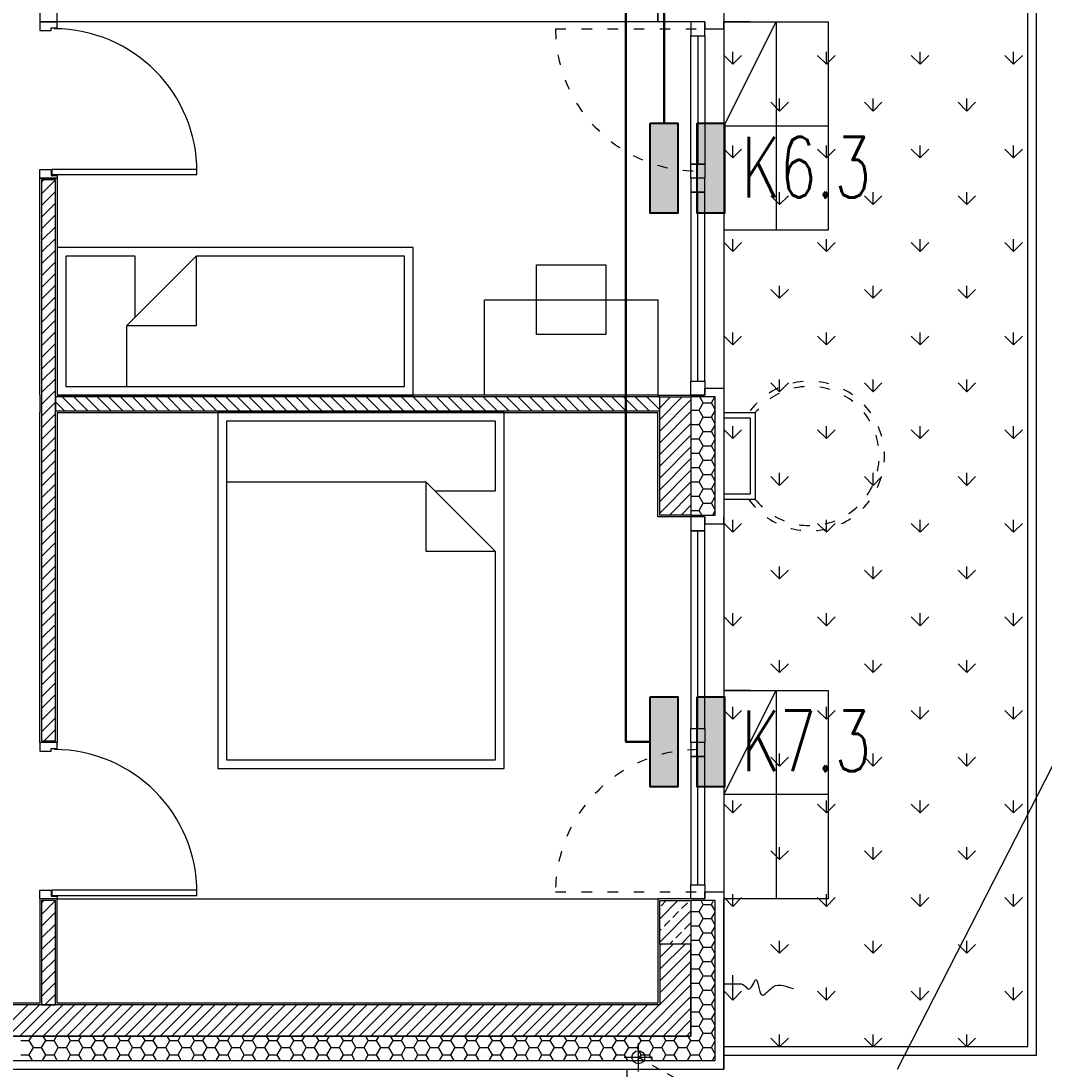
# Model space of a CAD drawing. Header units: millimetres. Extents: x 1780 to 154263, y -7240 to 17216.
# Drawn here: x 102504 to 103093, y 3478 to 4082 of the extents above; entities that cross this region are included whole.
import ezdxf

# ---------------------------------------------------------------- set-up
doc = ezdxf.new("R2010")
doc.units = ezdxf.units.MM
doc.linetypes.add('0.5_0.5', pattern=[1, 0.5, -0.5])
doc.linetypes.add('ACAD_ISO03W100', pattern=[30, 12, -18])
for name, color, linetype, lineweight in [('2d_SX_aranżacja niedrukowana', 191, 'Continuous', 5), ('2d_SX_gruba przekroje', 90, 'Continuous', 20), ('2d_SX_instalacje - kanalizacja opadowa', 130, 'Continuous', 5), ('2d_SX_instalacje szkic - woda', 140, 'Continuous', 5), ('2d_SX_oznaczenia', 40, 'Continuous', 0), ('2d_SX_stolarka drzwiowa', 211, 'Continuous', 5), ('2d_SX_stolarka okienna', 5, 'Continuous', 5), ('2d_SX_stolarka okznaczenia', 251, 'Continuous', 5), ('2d_SX_szraf', 251, 'Continuous', 0), ('2d_SX_warstwy', 181, 'Continuous', 9), ('2d_SX_widok', 10, 'Continuous', 9)]:
    doc.layers.add(name, color=color, linetype=linetype, lineweight=lineweight)
doc.layers.add('2d_SX_rewizja 18 września', color=210, linetype='Continuous')
doc.layers.add('60 instalacje elektryka', color=10, linetype='Continuous')
doc.styles.add('OPIS', font='simplex.shx', dxfattribs={"width": 0.7, "height": 4})

# ---------------------------------------------------------------- blocks, each defined once
blk = doc.blocks.new('PDKLD A2')
at = {"layer": '2d_SX_szraf'}
h = blk.add_hatch(dxfattribs=at)
h.set_pattern_fill('ANSI31', color=8, scale=1.5, style=0)
h.set_pattern_definition([(45, (67477.7755, -18460.881), (-3.367596, 3.367596), [])])
h.paths.add_polyline_path([(80771, -12522.24), (80779, -12522.24), (80779, -12199.24), (80771, -12199.24)])
h = blk.add_hatch(dxfattribs=at)
h.set_pattern_fill('ANSI31', color=8, scale=1.5, angle=90, style=0)
h.set_pattern_definition([(135, (87040.648, -25625.462), (-3.367596, -3.367596), [])])
h.paths.add_polyline_path([(81127, -12332.24), (81127, -12324.24), (80779, -12324.24), (80779, -12332.24)])
h = blk.add_hatch(dxfattribs=at)
h.set_pattern_fill('ANSI31', color=8, scale=1.5, style=0)
h.set_pattern_definition([(45, (67477.7755, -18875.881), (-3.367596, 3.367596), [])])
h.paths.add_polyline_path([(80771, -12674.24), (80779, -12674.24), (80779, -12614.24), (80771, -12614.24)])
at = {"layer": '2d_SX_aranżacja niedrukowana', "color": 8}
for p, q in [((80780, -12108.24), (80780, -12048.24)), ((81126, -12048.24), (81126, -12108.24)), ((81126, -12108.24), (80780, -12108.24)), ((80780, -12673.24), (80780, -12613.24)), ((80780, -12613.24), (81126, -12613.24))]:
    blk.add_line(p, q, dxfattribs=at)
for points in [[(80985, -12323.24), (80985, -12238.24), (80780, -12238.24), (80780, -12323.24)], [(81096, -12248.24), (81096, -12288.24), (81056, -12288.24), (81056, -12248.24)], [(81026, -12323.24), (81026, -12268.24), (81126, -12268.24), (81126, -12323.24)], [(80872.5, -12538.24), (81037.5, -12538.24), (81037.5, -12333.24), (80872.5, -12333.24)]]:
    blk.add_lwpolyline(points, close=True, dxfattribs=at)
for points in [[(80825, -12278.24), (80825, -12243.24), (80785, -12243.24), (80785, -12318.24), (80820, -12318.24)], [(80820, -12318.24), (80980, -12318.24), (80980, -12243.24), (80860, -12243.24)], [(80860, -12243.24), (80820, -12283.24)], [(80860, -12243.24), (80860, -12283.24), (80820, -12283.24)], [(80820, -12283.24), (80820, -12318.24)], [(80997.5, -12378.24), (81032.5, -12378.24), (81032.5, -12338.24), (80877.5, -12338.24), (80877.5, -12373.24)], [(80877.5, -12373.24), (80877.5, -12533.24), (81032.5, -12533.24), (81032.5, -12413.24)], [(80992.5, -12373.24), (80877.5, -12373.24)], [(81032.5, -12413.24), (80992.5, -12373.24)], [(81032.5, -12413.24), (80992.5, -12413.24), (80992.5, -12373.24)]]:
    blk.add_lwpolyline(points, dxfattribs=at)
at = {"layer": '2d_SX_gruba przekroje', "color": 8}
for p, q in [((81164, -11612.24), (81164, -12108.24)), ((80770, -12048.24), (80770, -12108.24)), ((80780, -12108.24), (80780, -12048.24)), ((81126, -12108.24), (81126, -12048.24)), ((80770, -12108.24), (80780, -12108.24)), ((81153, -12108.24), (81126, -12108.24)), ((81153, -12108.24), (81153, -12112.24)), ((81153, -12112.24), (81164, -12112.24)), ((81164, -12112.24), (81164, -12108.24)), ((80770, -12323.24), (80770, -12198.24)), ((80770, -12198.24), (80780, -12198.24)), ((80780, -12198.24), (80780, -12323.24)), ((80770, -12323.24), (80770, -12333.24)), ((81126, -12323.24), (80780, -12323.24)), ((81126, -12323.24), (81153, -12323.24)), ((81153, -12323.24), (81153, -12319.24)), ((81153, -12319.24), (81164, -12319.24)), ((81164, -12319.24), (81164, -12323.24)), ((81164, -12323.24), (81164, -12393.24)), ((80770, -12523.24), (80770, -12333.24)), ((80780, -12333.24), (81126, -12333.24)), ((80780, -12333.24), (80780, -12523.24)), ((81126, -12393.24), (81126, -12333.24)), ((81153, -12393.24), (81126, -12393.24)), ((81153, -12393.24), (81153, -12393.24)), ((81153, -12393.24), (81153, -12397.24)), ((81164, -12397.24), (81164, -12393.24)), ((81153, -12397.24), (81164, -12397.24)), ((80780, -12523.24), (80770, -12523.24)), ((81153, -12613.24), (81153, -12609.24)), ((81153, -12609.24), (81164, -12609.24)), ((81164, -12609.24), (81164, -12613.24)), ((80780, -12613.24), (80770, -12613.24)), ((80770, -12613.24), (80770, -12673.24)), ((80780, -12673.24), (80780, -12613.24)), ((81153, -12613.24), (81126, -12613.24)), ((81126, -12613.24), (81126, -12673.24)), ((81164, -12711.24), (81164, -12613.24)), ((80770, -12673.24), (80402, -12673.24)), ((81126, -12673.24), (80780, -12673.24)), ((80364, -12711.24), (81164, -12711.24))]:
    blk.add_line(p, q, dxfattribs=at)
at = {"layer": '2d_SX_instalacje - kanalizacja opadowa', "color": 8, "linetype": '0.5_0.5', "ltscale": 10}
blk.add_line((81214, -12761.24), (81114.75, -12704.49), dxfattribs=at)
at = {"layer": '2d_SX_instalacje - kanalizacja opadowa', "color": 8}
for points in [[(81114.75, -12712.65), (81114.75, -12696.32)], [(81106.58, -12704.49), (81122.92, -12704.49)]]:
    blk.add_lwpolyline(points, dxfattribs=at)
blk.add_circle((81114.75, -12704.49), 3.75, dxfattribs=at)
at = {"layer": '2d_SX_instalacje szkic - woda', "color": 8}
for p, q in [((81169, -12657.24), (81169, -12667.24)), ((81164, -12662.24), (81174, -12662.24))]:
    blk.add_line(p, q, dxfattribs=at)
at = {"layer": '2d_SX_instalacje szkic - woda', "color": 8, "start_tangent": (0.999797, 0.020138), "end_tangent": (0.973228, -0.22984)}
blk.add_spline([(81174, -12662.24), (81178.39, -12665.3), (81182.38, -12659.79), (81185.68, -12668.47), (81192.28, -12663.92), (81203.98, -12664.89)], degree=3, dxfattribs=at)
at = {"layer": '2d_SX_oznaczenia', "color": 8, "ltscale": 0.5}
for p, q in [((81164, -12168.24), (81194, -12108.24)), ((81224, -12168.24), (81164, -12168.24)), ((81164, -12553.24), (81194, -12493.24)), ((81224, -12553.24), (81164, -12553.24))]:
    blk.add_line(p, q, dxfattribs=at)
at = {"layer": '2d_SX_stolarka drzwiowa', "color": 8}
for points in [[(80780, -12111.74), (80780, -12108.24), (80770, -12108.24), (80770, -12113.24), (80776.5, -12113.24), (80776.5, -12111.74), (80780, -12111.74)], [(80776.5, -12193.24), (80776.5, -12196.74), (80780, -12196.74), (80780, -12198.24), (80770, -12198.24), (80770, -12193.24), (80776.5, -12193.24)], [(80780, -12526.74), (80780, -12523.24), (80770, -12523.24), (80770, -12528.24), (80776.5, -12528.24), (80776.5, -12526.74), (80780, -12526.74)], [(80776.5, -12608.24), (80776.5, -12611.74), (80780, -12611.74), (80780, -12613.24), (80770, -12613.24), (80770, -12608.24), (80776.5, -12608.24)]]:
    blk.add_lwpolyline(points, dxfattribs=at)
for points in [[(80777, -12196.24), (80860.5, -12196.24), (80860.5, -12193.24), (80777, -12193.24)], [(80777, -12611.24), (80860.5, -12611.24), (80860.5, -12608.24), (80777, -12608.24)]]:
    blk.add_lwpolyline(points, close=True, dxfattribs=at)
at = {"layer": '2d_SX_stolarka okienna', "color": 8, "linetype": 'ACAD_ISO03W100', "ltscale": 0.5}
for p, q in [((81067, -12112.24), (81149, -12112.24)), ((81067, -12609.24), (81149, -12609.24))]:
    blk.add_line(p, q, dxfattribs=at)
at = {"layer": '2d_SX_stolarka okienna', "color": 8}
for points in [[(81145, -12108.24), (81145, -12116.24), (81153, -12116.24), (81153, -12108.24), (81145, -12108.24)], [(81145, -12116.24), (81153, -12116.24), (81153, -12190.24), (81145, -12190.24)], [(81145, -12198.24), (81145, -12190.24), (81153, -12190.24), (81153, -12198.24), (81145, -12198.24)], [(81145, -12198.24), (81145, -12206.24), (81153, -12206.24), (81153, -12198.24), (81145, -12198.24)], [(81145, -12315.24), (81153, -12315.24), (81153, -12206.24), (81145, -12206.24)], [(81145, -12323.24), (81145, -12315.24), (81153, -12315.24), (81153, -12323.24), (81145, -12323.24)], [(81145, -12393.24), (81145, -12401.24), (81153, -12401.24), (81153, -12393.24), (81145, -12393.24)], [(81145, -12515.24), (81153, -12515.24), (81153, -12401.24), (81145, -12401.24)], [(81145, -12523.24), (81145, -12515.24), (81153, -12515.24), (81153, -12523.24), (81145, -12523.24)], [(81145, -12523.24), (81145, -12531.24), (81153, -12531.24), (81153, -12523.24), (81145, -12523.24)], [(81145, -12605.24), (81153, -12605.24), (81153, -12531.24), (81145, -12531.24)], [(81145, -12613.24), (81145, -12605.24), (81153, -12605.24), (81153, -12613.24), (81145, -12613.24)]]:
    blk.add_lwpolyline(points, close=True, dxfattribs=at)
for points in [[(81149, -12116.24), (81149, -12190.24)], [(81149, -12315.24), (81149, -12206.24)], [(81149, -12515.24), (81149, -12401.24)], [(81149, -12605.24), (81149, -12531.24)]]:
    blk.add_lwpolyline(points, dxfattribs=at)
at = {"layer": '2d_SX_stolarka okienna', "color": 8, "linetype": 'ACAD_ISO03W100', "ltscale": 0.5}
for centre, start, end in [((81149.07, -12112.07), 180.1168, 269.95145), ((81149.07, -12609.4), 90.04855, 179.8832)]:
    blk.add_arc(centre, 82.07, start, end, dxfattribs=at)
at = {"layer": '2d_SX_stolarka okznaczenia', "color": 8}
for centre in [(80778.07, -12194.66), (80778.07, -12609.66)]:
    blk.add_arc(centre, 82.43, 359.94923, 89.70246, dxfattribs=at)
at = {"layer": '2d_SX_szraf', "color": 8}
for p, q in [((81164, -11935.24), (81164, -12711.24)), ((81264, -12711.24), (81642.5, -11970.24))]:
    blk.add_line(p, q, dxfattribs=at)
at = {"layer": '2d_SX_szraf', "color": 8, "linetype": 'Continuous'}
for p, q in [((81169.13, -12132.67), (81164.08, -12127.62)), ((81169.13, -12132.67), (81169.13, -12125.53)), ((81169.13, -12132.67), (81174.19, -12127.62)), ((81223.02, -12132.67), (81217.96, -12127.62)), ((81223.02, -12132.67), (81223.02, -12125.53)), ((81223.02, -12132.67), (81228.07, -12127.62)), ((81276.9, -12132.67), (81271.85, -12127.62)), ((81276.9, -12132.67), (81276.9, -12125.53)), ((81276.9, -12132.67), (81281.95, -12127.62)), ((81330.78, -12132.67), (81325.73, -12127.62)), ((81330.78, -12132.67), (81330.78, -12125.53)), ((81330.78, -12132.67), (81335.83, -12127.62)), ((81196.07, -12159.61), (81196.07, -12152.47)), ((81249.96, -12159.61), (81249.96, -12152.47)), ((81303.84, -12159.61), (81303.84, -12152.47)), ((81196.07, -12159.61), (81191.02, -12154.56)), ((81196.07, -12159.61), (81201.13, -12154.56)), ((81249.96, -12159.61), (81244.9, -12154.56)), ((81249.96, -12159.61), (81255.01, -12154.56)), ((81303.84, -12159.61), (81298.79, -12154.56)), ((81303.84, -12159.61), (81308.89, -12154.56)), ((81169.13, -12186.55), (81164.08, -12181.5)), ((81169.13, -12186.55), (81169.13, -12179.41)), ((81169.13, -12186.55), (81174.19, -12181.5)), ((81223.02, -12186.55), (81217.96, -12181.5)), ((81223.02, -12186.55), (81223.02, -12179.41)), ((81223.02, -12186.55), (81228.07, -12181.5)), ((81276.9, -12186.55), (81271.85, -12181.5)), ((81276.9, -12186.55), (81276.9, -12179.41)), ((81276.9, -12186.55), (81281.95, -12181.5)), ((81330.78, -12186.55), (81325.73, -12181.5)), ((81330.78, -12186.55), (81330.78, -12179.41)), ((81330.78, -12186.55), (81335.83, -12181.5)), ((81196.07, -12213.49), (81191.02, -12208.44)), ((81196.07, -12213.49), (81196.07, -12206.35)), ((81196.07, -12213.49), (81201.13, -12208.44)), ((81249.96, -12213.49), (81244.9, -12208.44)), ((81249.96, -12213.49), (81249.96, -12206.35)), ((81249.96, -12213.49), (81255.01, -12208.44)), ((81303.84, -12213.49), (81298.79, -12208.44)), ((81303.84, -12213.49), (81303.84, -12206.35)), ((81303.84, -12213.49), (81308.89, -12208.44)), ((81169.13, -12240.43), (81164.08, -12235.38)), ((81169.13, -12240.43), (81169.13, -12233.29)), ((81169.13, -12240.43), (81174.19, -12235.38)), ((81223.02, -12240.43), (81217.96, -12235.38)), ((81223.02, -12240.43), (81223.02, -12233.29)), ((81223.02, -12240.43), (81228.07, -12235.38)), ((81276.9, -12240.43), (81271.85, -12235.38)), ((81276.9, -12240.43), (81276.9, -12233.29)), ((81276.9, -12240.43), (81281.95, -12235.38)), ((81330.78, -12240.43), (81325.73, -12235.38)), ((81330.78, -12240.43), (81330.78, -12233.29)), ((81330.78, -12240.43), (81335.83, -12235.38)), ((81196.07, -12267.37), (81191.02, -12262.32)), ((81196.07, -12267.37), (81196.07, -12260.23)), ((81196.07, -12267.37), (81201.13, -12262.32)), ((81249.96, -12267.37), (81244.9, -12262.32)), ((81249.96, -12267.37), (81249.96, -12260.23)), ((81249.96, -12267.37), (81255.01, -12262.32)), ((81303.84, -12267.37), (81298.79, -12262.32)), ((81303.84, -12267.37), (81303.84, -12260.23)), ((81303.84, -12267.37), (81308.89, -12262.32)), ((81169.13, -12294.31), (81169.13, -12287.17)), ((81223.02, -12294.31), (81223.02, -12287.17)), ((81276.9, -12294.31), (81276.9, -12287.17)), ((81330.78, -12294.31), (81330.78, -12287.17)), ((81169.13, -12294.31), (81164.08, -12289.26)), ((81169.13, -12294.31), (81174.19, -12289.26)), ((81223.02, -12294.31), (81217.96, -12289.26)), ((81223.02, -12294.31), (81228.07, -12289.26)), ((81276.9, -12294.31), (81271.85, -12289.26)), ((81276.9, -12294.31), (81281.95, -12289.26)), ((81330.78, -12294.31), (81325.73, -12289.26)), ((81330.78, -12294.31), (81335.83, -12289.26)), ((81196.07, -12321.26), (81191.02, -12316.2)), ((81196.07, -12321.26), (81196.07, -12314.11)), ((81196.07, -12321.26), (81201.13, -12316.2)), ((81249.96, -12321.26), (81244.9, -12316.2)), ((81249.96, -12321.26), (81249.96, -12314.11)), ((81249.96, -12321.26), (81255.01, -12316.2)), ((81303.84, -12321.26), (81298.79, -12316.2)), ((81303.84, -12321.26), (81303.84, -12314.11)), ((81303.84, -12321.26), (81308.89, -12316.2)), ((81127, -12330.51), (81133.27, -12324.24)), ((81127, -12337.24), (81140.01, -12324.24)), ((81127, -12343.98), (81145, -12325.98)), ((81149.66, -12331.82), (81152.04, -12327.69)), ((81152.04, -12327.69), (81150.05, -12324.24)), ((81152.04, -12327.69), (81156.81, -12327.69)), ((81156.81, -12327.69), (81158.8, -12324.24)), ((81159, -12331.5), (81156.81, -12327.69)), ((81127, -12350.71), (81145, -12332.71)), ((81145, -12331.82), (81149.66, -12331.82)), ((81152.04, -12335.94), (81149.66, -12331.82)), ((81156.81, -12335.94), (81159, -12332.14)), ((81127, -12357.45), (81145, -12339.45)), ((81145, -12340.07), (81149.66, -12340.07)), ((81149.66, -12340.07), (81152.04, -12335.94)), ((81152.04, -12344.19), (81149.66, -12340.07)), ((81152.04, -12335.94), (81156.81, -12335.94)), ((81159, -12339.74), (81156.81, -12335.94)), ((81156.81, -12344.19), (81159, -12340.39)), ((81169.13, -12348.2), (81169.13, -12341.05)), ((81223.02, -12348.2), (81223.02, -12341.05)), ((81276.9, -12348.2), (81276.9, -12341.05)), ((81330.78, -12348.2), (81330.78, -12341.05)), ((81127, -12364.18), (81145, -12346.18)), ((81149.66, -12348.31), (81152.04, -12344.19)), ((81152.04, -12344.19), (81156.81, -12344.19)), ((81159, -12347.99), (81156.81, -12344.19)), ((81169.13, -12348.2), (81164.08, -12343.14)), ((81169.13, -12348.2), (81174.19, -12343.14)), ((81223.02, -12348.2), (81217.96, -12343.14)), ((81223.02, -12348.2), (81228.07, -12343.14)), ((81276.9, -12348.2), (81271.85, -12343.14)), ((81276.9, -12348.2), (81281.95, -12343.14)), ((81330.78, -12348.2), (81325.73, -12343.14)), ((81330.78, -12348.2), (81335.83, -12343.14)), ((81127, -12370.92), (81145, -12352.92)), ((81145, -12348.31), (81149.66, -12348.31)), ((81152.04, -12352.44), (81149.66, -12348.31)), ((81149.66, -12356.56), (81152.04, -12352.44)), ((81152.04, -12352.44), (81156.81, -12352.44)), ((81156.81, -12352.44), (81159, -12348.64)), ((81159, -12356.24), (81156.81, -12352.44)), ((81127, -12377.65), (81145, -12359.65)), ((81145, -12356.56), (81149.66, -12356.56)), ((81152.04, -12360.69), (81149.66, -12356.56)), ((81156.81, -12360.69), (81159, -12356.89)), ((81145, -12364.81), (81149.66, -12364.81)), ((81149.66, -12364.81), (81152.04, -12360.69)), ((81152.04, -12368.94), (81149.66, -12364.81)), ((81152.04, -12360.69), (81156.81, -12360.69)), ((81159, -12364.49), (81156.81, -12360.69)), ((81156.81, -12368.94), (81159, -12365.13)), ((81127, -12384.39), (81145, -12366.39)), ((81149.66, -12373.06), (81152.04, -12368.94)), ((81152.04, -12368.94), (81156.81, -12368.94)), ((81159, -12372.74), (81156.81, -12368.94)), ((81196.07, -12375.14), (81191.02, -12370.09)), ((81196.07, -12375.14), (81196.07, -12367.99)), ((81196.07, -12375.14), (81201.13, -12370.09)), ((81249.96, -12375.14), (81244.9, -12370.09)), ((81249.96, -12375.14), (81249.96, -12367.99)), ((81249.96, -12375.14), (81255.01, -12370.09)), ((81303.84, -12375.14), (81298.79, -12370.09)), ((81303.84, -12375.14), (81303.84, -12367.99)), ((81303.84, -12375.14), (81308.89, -12370.09)), ((81127, -12391.12), (81145, -12373.12)), ((81145, -12373.06), (81149.66, -12373.06)), ((81152.04, -12377.19), (81149.66, -12373.06)), ((81149.66, -12381.31), (81152.04, -12377.19)), ((81152.04, -12377.19), (81156.81, -12377.19)), ((81156.81, -12377.19), (81159, -12373.38)), ((81159, -12380.99), (81156.81, -12377.19)), ((81132.62, -12392.24), (81145, -12379.86)), ((81145, -12381.31), (81149.66, -12381.31)), ((81152.04, -12385.43), (81149.66, -12381.31)), ((81156.81, -12385.43), (81159, -12381.63)), ((81139.36, -12392.24), (81145, -12386.59)), ((81145, -12389.56), (81149.66, -12389.56)), ((81149.66, -12389.56), (81152.04, -12385.43)), ((81151.21, -12392.24), (81149.66, -12389.56)), ((81152.04, -12385.43), (81156.81, -12385.43)), ((81159, -12389.24), (81156.81, -12385.43)), ((81157.64, -12392.24), (81159, -12389.88)), ((81169.13, -12402.08), (81169.13, -12394.93)), ((81223.02, -12402.08), (81223.02, -12394.93)), ((81276.9, -12402.08), (81276.9, -12394.93)), ((81330.78, -12402.08), (81330.78, -12394.93)), ((81169.13, -12402.08), (81164.08, -12397.03)), ((81169.13, -12402.08), (81174.19, -12397.03)), ((81223.02, -12402.08), (81217.96, -12397.03)), ((81223.02, -12402.08), (81228.07, -12397.03)), ((81276.9, -12402.08), (81271.85, -12397.03)), ((81276.9, -12402.08), (81281.95, -12397.03)), ((81330.78, -12402.08), (81325.73, -12397.03)), ((81330.78, -12402.08), (81335.83, -12397.03)), ((81196.07, -12429.02), (81191.02, -12423.97)), ((81196.07, -12429.02), (81196.07, -12421.87)), ((81196.07, -12429.02), (81201.13, -12423.97)), ((81249.96, -12429.02), (81244.9, -12423.97)), ((81249.96, -12429.02), (81249.96, -12421.87)), ((81249.96, -12429.02), (81255.01, -12423.97)), ((81303.84, -12429.02), (81298.79, -12423.97)), ((81303.84, -12429.02), (81303.84, -12421.87)), ((81303.84, -12429.02), (81308.89, -12423.97)), ((81169.13, -12455.96), (81169.13, -12448.82)), ((81223.02, -12455.96), (81223.02, -12448.82)), ((81276.9, -12455.96), (81276.9, -12448.82)), ((81330.78, -12455.96), (81330.78, -12448.82)), ((81169.13, -12455.96), (81164.08, -12450.91)), ((81169.13, -12455.96), (81174.19, -12450.91)), ((81223.02, -12455.96), (81217.96, -12450.91)), ((81223.02, -12455.96), (81228.07, -12450.91)), ((81276.9, -12455.96), (81271.85, -12450.91)), ((81276.9, -12455.96), (81281.95, -12450.91)), ((81330.78, -12455.96), (81325.73, -12450.91)), ((81330.78, -12455.96), (81335.83, -12450.91)), ((81196.07, -12482.9), (81191.02, -12477.85)), ((81196.07, -12482.9), (81196.07, -12475.76)), ((81196.07, -12482.9), (81201.13, -12477.85)), ((81249.96, -12482.9), (81244.9, -12477.85)), ((81249.96, -12482.9), (81249.96, -12475.76)), ((81249.96, -12482.9), (81255.01, -12477.85)), ((81303.84, -12482.9), (81298.79, -12477.85)), ((81303.84, -12482.9), (81303.84, -12475.76)), ((81303.84, -12482.9), (81308.89, -12477.85)), ((81169.13, -12509.84), (81169.13, -12502.7)), ((81223.02, -12509.84), (81223.02, -12502.7)), ((81276.9, -12509.84), (81276.9, -12502.7)), ((81330.78, -12509.84), (81330.78, -12502.7)), ((81169.13, -12509.84), (81164.08, -12504.79)), ((81169.13, -12509.84), (81174.19, -12504.79)), ((81223.02, -12509.84), (81217.96, -12504.79)), ((81223.02, -12509.84), (81228.07, -12504.79)), ((81276.9, -12509.84), (81271.85, -12504.79)), ((81276.9, -12509.84), (81281.95, -12504.79)), ((81330.78, -12509.84), (81325.73, -12504.79)), ((81330.78, -12509.84), (81335.83, -12504.79)), ((81196.07, -12536.78), (81191.02, -12531.73)), ((81196.07, -12536.78), (81196.07, -12529.64)), ((81196.07, -12536.78), (81201.13, -12531.73)), ((81249.96, -12536.78), (81244.9, -12531.73)), ((81249.96, -12536.78), (81249.96, -12529.64)), ((81249.96, -12536.78), (81255.01, -12531.73)), ((81303.84, -12536.78), (81298.79, -12531.73)), ((81303.84, -12536.78), (81303.84, -12529.64)), ((81303.84, -12536.78), (81308.89, -12531.73)), ((81169.13, -12563.72), (81164.08, -12558.67)), ((81169.13, -12563.72), (81169.13, -12556.58)), ((81169.13, -12563.72), (81174.19, -12558.67)), ((81223.02, -12563.72), (81217.96, -12558.67)), ((81223.02, -12563.72), (81223.02, -12556.58)), ((81223.02, -12563.72), (81228.07, -12558.67)), ((81276.9, -12563.72), (81271.85, -12558.67)), ((81276.9, -12563.72), (81276.9, -12556.58)), ((81276.9, -12563.72), (81281.95, -12558.67)), ((81330.78, -12563.72), (81325.73, -12558.67)), ((81330.78, -12563.72), (81330.78, -12556.58)), ((81330.78, -12563.72), (81335.83, -12558.67)), ((81196.07, -12590.66), (81191.02, -12585.61)), ((81196.07, -12590.66), (81196.07, -12583.52)), ((81196.07, -12590.66), (81201.13, -12585.61)), ((81249.96, -12590.66), (81244.9, -12585.61)), ((81249.96, -12590.66), (81249.96, -12583.52)), ((81249.96, -12590.66), (81255.01, -12585.61)), ((81303.84, -12590.66), (81298.79, -12585.61)), ((81303.84, -12590.66), (81303.84, -12583.52)), ((81303.84, -12590.66), (81308.89, -12585.61)), ((81169.13, -12617.6), (81164.08, -12612.55)), ((81169.13, -12617.6), (81169.13, -12610.46)), ((81169.13, -12617.6), (81174.19, -12612.55)), ((81223.02, -12617.6), (81217.96, -12612.55)), ((81223.02, -12617.6), (81223.02, -12610.46)), ((81223.02, -12617.6), (81228.07, -12612.55)), ((81276.9, -12617.6), (81271.85, -12612.55)), ((81276.9, -12617.6), (81276.9, -12610.46)), ((81276.9, -12617.6), (81281.95, -12612.55)), ((81330.78, -12617.6), (81325.73, -12612.55)), ((81330.78, -12617.6), (81330.78, -12610.46)), ((81330.78, -12617.6), (81335.83, -12612.55)), ((81127, -12624.73), (81137.5, -12614.24)), ((81127.79, -12617.2), (81130.76, -12614.24)), ((81139.58, -12618.89), (81142.95, -12615.52)), ((81149.66, -12620.53), (81152.04, -12616.4)), ((81152.04, -12616.4), (81150.79, -12614.24)), ((81152.04, -12616.4), (81156.81, -12616.4)), ((81156.81, -12616.4), (81158.06, -12614.24)), ((81159, -12620.21), (81156.81, -12616.4)), ((81127, -12638.2), (81145, -12620.2)), ((81134.53, -12623.94), (81137.9, -12620.57)), ((81145, -12620.53), (81149.66, -12620.53)), ((81152.04, -12624.65), (81149.66, -12620.53)), ((81149.66, -12628.78), (81152.04, -12624.65)), ((81152.04, -12624.65), (81156.81, -12624.65)), ((81156.81, -12624.65), (81159, -12620.85)), ((81159, -12628.46), (81156.81, -12624.65)), ((81127, -12631.46), (81127.79, -12630.67)), ((81129.48, -12628.99), (81132.85, -12625.62)), ((81141.27, -12630.67), (81144.63, -12627.3)), ((81145, -12628.78), (81149.66, -12628.78)), ((81152.04, -12632.9), (81149.66, -12628.78)), ((81156.81, -12632.9), (81159, -12629.1)), ((81136.21, -12635.72), (81139.58, -12632.36)), ((81139.44, -12639.24), (81145, -12633.67)), ((81145, -12637.03), (81149.66, -12637.03)), ((81149.66, -12637.03), (81152.04, -12632.9)), ((81152.04, -12641.15), (81149.66, -12637.03)), ((81152.04, -12632.9), (81156.81, -12632.9)), ((81159, -12636.7), (81156.81, -12632.9)), ((81127, -12640.32), (81128.09, -12639.24)), ((81127, -12647.06), (81134.83, -12639.24)), ((81127, -12653.8), (81141.56, -12639.24)), ((81127, -12660.53), (81145, -12642.53)), ((81132.7, -12639.24), (81134.53, -12637.41)), ((81149.66, -12645.28), (81152.04, -12641.15)), ((81152.04, -12641.15), (81156.81, -12641.15)), ((81156.81, -12641.15), (81159, -12637.35)), ((81159, -12644.95), (81156.81, -12641.15)), ((81196.07, -12644.54), (81191.02, -12639.49)), ((81196.07, -12644.54), (81196.07, -12637.4)), ((81196.07, -12644.54), (81201.13, -12639.49)), ((81249.96, -12644.54), (81244.9, -12639.49)), ((81249.96, -12644.54), (81249.96, -12637.4)), ((81249.96, -12644.54), (81255.01, -12639.49)), ((81303.84, -12644.54), (81298.79, -12639.49)), ((81303.84, -12644.54), (81303.84, -12637.4)), ((81303.84, -12644.54), (81308.89, -12639.49)), ((81127, -12667.27), (81145, -12649.27)), ((81145, -12645.28), (81149.66, -12645.28)), ((81152.04, -12649.4), (81149.66, -12645.28)), ((81156.81, -12649.4), (81159, -12645.6)), ((81145, -12653.52), (81149.66, -12653.52)), ((81149.66, -12653.52), (81152.04, -12649.4)), ((81152.04, -12657.65), (81149.66, -12653.52)), ((81152.04, -12649.4), (81156.81, -12649.4)), ((81159, -12653.2), (81156.81, -12649.4)), ((81156.81, -12657.65), (81159, -12653.85)), ((81127, -12674), (81145, -12656)), ((81149.66, -12661.77), (81152.04, -12657.65)), ((81152.04, -12657.65), (81156.81, -12657.65)), ((81159, -12661.45), (81156.81, -12657.65)), ((81115.5, -12692.24), (81145, -12662.74)), ((81145, -12661.77), (81149.66, -12661.77)), ((81152.04, -12665.9), (81149.66, -12661.77)), ((81149.66, -12670.02), (81152.04, -12665.9)), ((81152.04, -12665.9), (81156.81, -12665.9)), ((81156.81, -12665.9), (81159, -12662.09)), ((81159, -12669.7), (81156.81, -12665.9)), ((81169.13, -12671.49), (81164.08, -12666.43)), ((81169.13, -12671.49), (81169.13, -12664.34)), ((81169.13, -12671.49), (81174.19, -12666.43)), ((81223.02, -12671.49), (81217.96, -12666.43)), ((81223.02, -12671.49), (81223.02, -12664.34)), ((81223.02, -12671.49), (81228.07, -12666.43)), ((81276.9, -12671.49), (81271.85, -12666.43)), ((81276.9, -12671.49), (81276.9, -12664.34)), ((81276.9, -12671.49), (81281.95, -12666.43)), ((81330.78, -12671.49), (81325.73, -12666.43)), ((81330.78, -12671.49), (81330.78, -12664.34)), ((81330.78, -12671.49), (81335.83, -12666.43)), ((81122.24, -12692.24), (81145, -12669.47)), ((81145, -12670.02), (81149.66, -12670.02)), ((81152.04, -12674.15), (81149.66, -12670.02)), ((81156.81, -12674.15), (81159, -12670.34)), ((80745.07, -12692.24), (80763.07, -12674.24)), ((80751.8, -12692.24), (80769.8, -12674.24)), ((80758.54, -12692.24), (80776.54, -12674.24)), ((80765.27, -12692.24), (80783.27, -12674.24)), ((80772.01, -12692.24), (80790.01, -12674.24)), ((80778.74, -12692.24), (80796.74, -12674.24)), ((80785.48, -12692.24), (80803.48, -12674.24)), ((80792.21, -12692.24), (80810.21, -12674.24)), ((80798.95, -12692.24), (80816.95, -12674.24)), ((80805.68, -12692.24), (80823.68, -12674.24)), ((80812.42, -12692.24), (80830.42, -12674.24)), ((80819.15, -12692.24), (80837.15, -12674.24)), ((80825.89, -12692.24), (80843.89, -12674.24)), ((80832.62, -12692.24), (80850.62, -12674.24)), ((80839.36, -12692.24), (80857.36, -12674.24)), ((80846.1, -12692.24), (80864.1, -12674.24)), ((80852.83, -12692.24), (80870.83, -12674.24)), ((80859.57, -12692.24), (80877.57, -12674.24)), ((80866.3, -12692.24), (80884.3, -12674.24)), ((80873.04, -12692.24), (80891.04, -12674.24)), ((80879.77, -12692.24), (80897.77, -12674.24)), ((80886.51, -12692.24), (80904.51, -12674.24)), ((80893.24, -12692.24), (80911.24, -12674.24)), ((80899.98, -12692.24), (80917.98, -12674.24)), ((80906.71, -12692.24), (80924.71, -12674.24)), ((80913.45, -12692.24), (80931.45, -12674.24)), ((80920.18, -12692.24), (80938.18, -12674.24)), ((80926.92, -12692.24), (80944.92, -12674.24)), ((80933.65, -12692.24), (80951.65, -12674.24)), ((80940.39, -12692.24), (80958.39, -12674.24)), ((80947.12, -12692.24), (80965.12, -12674.24)), ((80953.86, -12692.24), (80971.86, -12674.24)), ((80960.59, -12692.24), (80978.59, -12674.24)), ((80967.33, -12692.24), (80985.33, -12674.24)), ((80974.06, -12692.24), (80992.06, -12674.24)), ((80980.8, -12692.24), (80998.8, -12674.24)), ((80987.53, -12692.24), (81005.53, -12674.24)), ((80994.27, -12692.24), (81012.27, -12674.24)), ((81001, -12692.24), (81019, -12674.24)), ((81007.74, -12692.24), (81025.74, -12674.24)), ((81014.48, -12692.24), (81032.48, -12674.24)), ((81021.21, -12692.24), (81039.21, -12674.24)), ((81027.95, -12692.24), (81045.95, -12674.24)), ((81034.68, -12692.24), (81052.68, -12674.24)), ((81041.42, -12692.24), (81059.42, -12674.24)), ((81048.15, -12692.24), (81066.15, -12674.24)), ((81054.89, -12692.24), (81072.89, -12674.24)), ((81061.62, -12692.24), (81079.62, -12674.24)), ((81068.36, -12692.24), (81086.36, -12674.24)), ((81075.09, -12692.24), (81093.09, -12674.24)), ((81081.83, -12692.24), (81099.83, -12674.24)), ((81088.56, -12692.24), (81106.56, -12674.24)), ((81095.3, -12692.24), (81113.3, -12674.24)), ((81102.03, -12692.24), (81120.03, -12674.24)), ((81108.77, -12692.24), (81126.77, -12674.24)), ((81128.97, -12692.24), (81145, -12676.21)), ((81145, -12678.27), (81149.66, -12678.27)), ((81149.66, -12678.27), (81152.04, -12674.15)), ((81152.04, -12682.4), (81149.66, -12678.27)), ((81152.04, -12674.15), (81156.81, -12674.15)), ((81159, -12677.95), (81156.81, -12674.15)), ((81156.81, -12682.4), (81159, -12678.59)), ((81135.71, -12692.24), (81145, -12682.94)), ((81149.66, -12686.52), (81152.04, -12682.4)), ((81152.04, -12682.4), (81156.81, -12682.4)), ((81159, -12686.2), (81156.81, -12682.4)), ((81142.44, -12692.24), (81145, -12689.68)), ((81145, -12686.52), (81149.66, -12686.52)), ((81152.04, -12690.64), (81149.66, -12686.52)), ((81149.66, -12694.77), (81152.04, -12690.64)), ((81152.04, -12690.64), (81156.81, -12690.64)), ((81156.81, -12690.64), (81159, -12686.84)), ((81159, -12694.45), (81156.81, -12690.64)), ((81196.07, -12698.43), (81196.07, -12691.28)), ((81249.96, -12698.43), (81249.96, -12691.28)), ((81303.84, -12698.43), (81303.84, -12691.28)), ((80759.14, -12694.77), (80763.9, -12694.77)), ((80763.9, -12694.77), (80765.36, -12692.24)), ((80766.28, -12698.89), (80763.9, -12694.77)), ((80771.04, -12698.89), (80773.43, -12694.77)), ((80773.43, -12694.77), (80771.96, -12692.24)), ((80773.43, -12694.77), (80778.19, -12694.77)), ((80778.19, -12694.77), (80779.65, -12692.24)), ((80780.57, -12698.89), (80778.19, -12694.77)), ((80785.33, -12698.89), (80787.71, -12694.77)), ((80787.71, -12694.77), (80786.25, -12692.24)), ((80787.71, -12694.77), (80792.48, -12694.77)), ((80792.48, -12694.77), (80793.94, -12692.24)), ((80794.86, -12698.89), (80792.48, -12694.77)), ((80799.62, -12698.89), (80802, -12694.77)), ((80802, -12694.77), (80800.54, -12692.24)), ((80802, -12694.77), (80806.76, -12694.77)), ((80806.76, -12694.77), (80808.23, -12692.24)), ((80809.14, -12698.89), (80806.76, -12694.77)), ((80813.91, -12698.89), (80816.29, -12694.77)), ((80816.29, -12694.77), (80814.83, -12692.24)), ((80816.29, -12694.77), (80821.05, -12694.77)), ((80821.05, -12694.77), (80822.51, -12692.24)), ((80823.43, -12698.89), (80821.05, -12694.77)), ((80828.19, -12698.89), (80830.58, -12694.77)), ((80830.58, -12694.77), (80829.11, -12692.24)), ((80830.58, -12694.77), (80835.34, -12694.77)), ((80835.34, -12694.77), (80836.8, -12692.24)), ((80837.72, -12698.89), (80835.34, -12694.77)), ((80842.48, -12698.89), (80844.86, -12694.77)), ((80844.86, -12694.77), (80843.4, -12692.24)), ((80844.86, -12694.77), (80849.63, -12694.77)), ((80849.63, -12694.77), (80851.09, -12692.24)), ((80852.01, -12698.89), (80849.63, -12694.77)), ((80856.77, -12698.89), (80859.15, -12694.77)), ((80859.15, -12694.77), (80857.69, -12692.24)), ((80859.15, -12694.77), (80863.91, -12694.77)), ((80863.91, -12694.77), (80865.38, -12692.24)), ((80866.29, -12698.89), (80863.91, -12694.77)), ((80871.06, -12698.89), (80873.44, -12694.77)), ((80873.44, -12694.77), (80871.98, -12692.24)), ((80873.44, -12694.77), (80878.2, -12694.77)), ((80878.2, -12694.77), (80879.66, -12692.24)), ((80880.58, -12698.89), (80878.2, -12694.77)), ((80885.34, -12698.89), (80887.73, -12694.77)), ((80887.73, -12694.77), (80886.26, -12692.24)), ((80887.73, -12694.77), (80892.49, -12694.77)), ((80892.49, -12694.77), (80893.95, -12692.24)), ((80894.87, -12698.89), (80892.49, -12694.77)), ((80899.63, -12698.89), (80902.01, -12694.77)), ((80902.01, -12694.77), (80900.55, -12692.24)), ((80902.01, -12694.77), (80906.78, -12694.77)), ((80906.78, -12694.77), (80908.24, -12692.24)), ((80909.16, -12698.89), (80906.78, -12694.77)), ((80913.92, -12698.89), (80916.3, -12694.77)), ((80916.3, -12694.77), (80914.84, -12692.24)), ((80916.3, -12694.77), (80921.06, -12694.77)), ((80921.06, -12694.77), (80922.53, -12692.24)), ((80923.44, -12698.89), (80921.06, -12694.77)), ((80928.21, -12698.89), (80930.59, -12694.77)), ((80930.59, -12694.77), (80929.13, -12692.24)), ((80930.59, -12694.77), (80935.35, -12694.77)), ((80935.35, -12694.77), (80936.81, -12692.24)), ((80937.73, -12698.89), (80935.35, -12694.77)), ((80942.49, -12698.89), (80944.88, -12694.77)), ((80944.88, -12694.77), (80943.41, -12692.24)), ((80944.88, -12694.77), (80949.64, -12694.77)), ((80949.64, -12694.77), (80951.1, -12692.24)), ((80952.02, -12698.89), (80949.64, -12694.77)), ((80956.78, -12698.89), (80959.16, -12694.77)), ((80959.16, -12694.77), (80957.7, -12692.24)), ((80959.16, -12694.77), (80963.93, -12694.77)), ((80963.93, -12694.77), (80965.39, -12692.24)), ((80966.31, -12698.89), (80963.93, -12694.77)), ((80971.07, -12698.89), (80973.45, -12694.77)), ((80973.45, -12694.77), (80971.99, -12692.24)), ((80973.45, -12694.77), (80978.21, -12694.77)), ((80978.21, -12694.77), (80979.68, -12692.24)), ((80980.59, -12698.89), (80978.21, -12694.77)), ((80985.36, -12698.89), (80987.74, -12694.77)), ((80987.74, -12694.77), (80986.28, -12692.24)), ((80987.74, -12694.77), (80992.5, -12694.77)), ((80992.5, -12694.77), (80993.96, -12692.24)), ((80994.88, -12698.89), (80992.5, -12694.77)), ((80999.64, -12698.89), (81002.03, -12694.77)), ((81002.03, -12694.77), (81000.56, -12692.24)), ((81002.03, -12694.77), (81006.79, -12694.77)), ((81006.79, -12694.77), (81008.25, -12692.24)), ((81009.17, -12698.89), (81006.79, -12694.77)), ((81013.93, -12698.89), (81016.31, -12694.77)), ((81016.31, -12694.77), (81014.85, -12692.24)), ((81016.31, -12694.77), (81021.08, -12694.77)), ((81021.08, -12694.77), (81022.54, -12692.24)), ((81023.46, -12698.89), (81021.08, -12694.77)), ((81028.22, -12698.89), (81030.6, -12694.77)), ((81030.6, -12694.77), (81029.14, -12692.24)), ((81030.6, -12694.77), (81035.36, -12694.77)), ((81035.36, -12694.77), (81036.83, -12692.24)), ((81037.74, -12698.89), (81035.36, -12694.77)), ((81042.51, -12698.89), (81044.89, -12694.77)), ((81044.89, -12694.77), (81043.43, -12692.24)), ((81044.89, -12694.77), (81049.65, -12694.77)), ((81049.65, -12694.77), (81051.11, -12692.24)), ((81052.03, -12698.89), (81049.65, -12694.77)), ((81056.79, -12698.89), (81059.18, -12694.77)), ((81059.18, -12694.77), (81057.71, -12692.24)), ((81059.18, -12694.77), (81063.94, -12694.77)), ((81063.94, -12694.77), (81065.4, -12692.24)), ((81066.32, -12698.89), (81063.94, -12694.77)), ((81071.08, -12698.89), (81073.46, -12694.77)), ((81073.46, -12694.77), (81072, -12692.24)), ((81073.46, -12694.77), (81078.23, -12694.77)), ((81078.23, -12694.77), (81079.69, -12692.24)), ((81080.61, -12698.89), (81078.23, -12694.77)), ((81085.37, -12698.89), (81087.75, -12694.77)), ((81087.75, -12694.77), (81086.29, -12692.24)), ((81087.75, -12694.77), (81092.51, -12694.77)), ((81092.51, -12694.77), (81093.98, -12692.24)), ((81094.89, -12698.89), (81092.51, -12694.77)), ((81099.66, -12698.89), (81102.04, -12694.77)), ((81102.04, -12694.77), (81100.58, -12692.24)), ((81102.04, -12694.77), (81106.8, -12694.77)), ((81106.8, -12694.77), (81108.26, -12692.24)), ((81109.18, -12698.89), (81106.8, -12694.77)), ((81113.94, -12698.89), (81116.33, -12694.77)), ((81116.33, -12694.77), (81114.86, -12692.24)), ((81116.33, -12694.77), (81121.09, -12694.77)), ((81121.09, -12694.77), (81122.55, -12692.24)), ((81123.47, -12698.89), (81121.09, -12694.77)), ((81128.23, -12698.89), (81130.61, -12694.77)), ((81130.61, -12694.77), (81129.15, -12692.24)), ((81130.61, -12694.77), (81135.38, -12694.77)), ((81135.38, -12694.77), (81136.84, -12692.24)), ((81137.76, -12698.89), (81135.38, -12694.77)), ((81142.52, -12698.89), (81144.9, -12694.77)), ((81144.9, -12694.77), (81143.44, -12692.24)), ((81144.9, -12694.77), (81149.66, -12694.77)), ((81152.04, -12698.89), (81149.66, -12694.77)), ((81156.81, -12698.89), (81159, -12695.09)), ((81196.07, -12698.43), (81191.02, -12693.37)), ((81196.07, -12698.43), (81201.13, -12693.37)), ((81249.96, -12698.43), (81244.9, -12693.37)), ((81249.96, -12698.43), (81255.01, -12693.37)), ((81303.84, -12698.43), (81298.79, -12693.37)), ((81303.84, -12698.43), (81308.89, -12693.37)), ((80759.14, -12703.02), (80763.9, -12703.02)), ((80763.9, -12703.02), (80766.28, -12698.89)), ((80765.76, -12706.24), (80763.9, -12703.02)), ((80766.28, -12698.89), (80771.04, -12698.89)), ((80773.43, -12703.02), (80771.04, -12698.89)), ((80771.57, -12706.24), (80773.43, -12703.02)), ((80773.43, -12703.02), (80778.19, -12703.02)), ((80778.19, -12703.02), (80780.57, -12698.89)), ((80780.05, -12706.24), (80778.19, -12703.02)), ((80780.57, -12698.89), (80785.33, -12698.89)), ((80787.71, -12703.02), (80785.33, -12698.89)), ((80785.85, -12706.24), (80787.71, -12703.02)), ((80787.71, -12703.02), (80792.48, -12703.02)), ((80792.48, -12703.02), (80794.86, -12698.89)), ((80794.33, -12706.24), (80792.48, -12703.02)), ((80794.86, -12698.89), (80799.62, -12698.89)), ((80802, -12703.02), (80799.62, -12698.89)), ((80800.14, -12706.24), (80802, -12703.02)), ((80802, -12703.02), (80806.76, -12703.02)), ((80806.76, -12703.02), (80809.14, -12698.89)), ((80808.62, -12706.24), (80806.76, -12703.02)), ((80809.14, -12698.89), (80813.91, -12698.89)), ((80816.29, -12703.02), (80813.91, -12698.89)), ((80814.43, -12706.24), (80816.29, -12703.02)), ((80816.29, -12703.02), (80821.05, -12703.02)), ((80821.05, -12703.02), (80823.43, -12698.89)), ((80822.91, -12706.24), (80821.05, -12703.02)), ((80823.43, -12698.89), (80828.19, -12698.89)), ((80830.58, -12703.02), (80828.19, -12698.89)), ((80828.72, -12706.24), (80830.58, -12703.02)), ((80830.58, -12703.02), (80835.34, -12703.02)), ((80835.34, -12703.02), (80837.72, -12698.89)), ((80837.2, -12706.24), (80835.34, -12703.02)), ((80837.72, -12698.89), (80842.48, -12698.89)), ((80844.86, -12703.02), (80842.48, -12698.89)), ((80843, -12706.24), (80844.86, -12703.02)), ((80844.86, -12703.02), (80849.63, -12703.02)), ((80849.63, -12703.02), (80852.01, -12698.89)), ((80851.48, -12706.24), (80849.63, -12703.02)), ((80852.01, -12698.89), (80856.77, -12698.89)), ((80859.15, -12703.02), (80856.77, -12698.89)), ((80857.29, -12706.24), (80859.15, -12703.02)), ((80859.15, -12703.02), (80863.91, -12703.02)), ((80863.91, -12703.02), (80866.29, -12698.89)), ((80865.77, -12706.24), (80863.91, -12703.02)), ((80866.29, -12698.89), (80871.06, -12698.89)), ((80873.44, -12703.02), (80871.06, -12698.89)), ((80871.58, -12706.24), (80873.44, -12703.02)), ((80873.44, -12703.02), (80878.2, -12703.02)), ((80878.2, -12703.02), (80880.58, -12698.89)), ((80880.06, -12706.24), (80878.2, -12703.02)), ((80880.58, -12698.89), (80885.34, -12698.89)), ((80887.73, -12703.02), (80885.34, -12698.89)), ((80885.87, -12706.24), (80887.73, -12703.02)), ((80887.73, -12703.02), (80892.49, -12703.02)), ((80892.49, -12703.02), (80894.87, -12698.89)), ((80894.35, -12706.24), (80892.49, -12703.02)), ((80894.87, -12698.89), (80899.63, -12698.89)), ((80902.01, -12703.02), (80899.63, -12698.89)), ((80900.15, -12706.24), (80902.01, -12703.02)), ((80902.01, -12703.02), (80906.78, -12703.02)), ((80906.78, -12703.02), (80909.16, -12698.89)), ((80908.63, -12706.24), (80906.78, -12703.02)), ((80909.16, -12698.89), (80913.92, -12698.89)), ((80916.3, -12703.02), (80913.92, -12698.89)), ((80914.44, -12706.24), (80916.3, -12703.02)), ((80916.3, -12703.02), (80921.06, -12703.02)), ((80921.06, -12703.02), (80923.44, -12698.89)), ((80922.92, -12706.24), (80921.06, -12703.02)), ((80923.44, -12698.89), (80928.21, -12698.89)), ((80930.59, -12703.02), (80928.21, -12698.89)), ((80928.73, -12706.24), (80930.59, -12703.02)), ((80930.59, -12703.02), (80935.35, -12703.02)), ((80935.35, -12703.02), (80937.73, -12698.89)), ((80937.21, -12706.24), (80935.35, -12703.02)), ((80937.73, -12698.89), (80942.49, -12698.89)), ((80944.88, -12703.02), (80942.49, -12698.89)), ((80943.02, -12706.24), (80944.88, -12703.02)), ((80944.88, -12703.02), (80949.64, -12703.02)), ((80949.64, -12703.02), (80952.02, -12698.89)), ((80951.5, -12706.24), (80949.64, -12703.02)), ((80952.02, -12698.89), (80956.78, -12698.89)), ((80959.16, -12703.02), (80956.78, -12698.89)), ((80957.3, -12706.24), (80959.16, -12703.02)), ((80959.16, -12703.02), (80963.93, -12703.02)), ((80963.93, -12703.02), (80966.31, -12698.89)), ((80965.78, -12706.24), (80963.93, -12703.02)), ((80966.31, -12698.89), (80971.07, -12698.89)), ((80973.45, -12703.02), (80971.07, -12698.89)), ((80971.59, -12706.24), (80973.45, -12703.02)), ((80973.45, -12703.02), (80978.21, -12703.02)), ((80978.21, -12703.02), (80980.59, -12698.89)), ((80980.07, -12706.24), (80978.21, -12703.02)), ((80980.59, -12698.89), (80985.36, -12698.89)), ((80987.74, -12703.02), (80985.36, -12698.89)), ((80985.88, -12706.24), (80987.74, -12703.02)), ((80987.74, -12703.02), (80992.5, -12703.02)), ((80992.5, -12703.02), (80994.88, -12698.89)), ((80994.36, -12706.24), (80992.5, -12703.02)), ((80994.88, -12698.89), (80999.64, -12698.89)), ((81002.03, -12703.02), (80999.64, -12698.89)), ((81000.17, -12706.24), (81002.03, -12703.02)), ((81002.03, -12703.02), (81006.79, -12703.02)), ((81006.79, -12703.02), (81009.17, -12698.89)), ((81008.65, -12706.24), (81006.79, -12703.02)), ((81009.17, -12698.89), (81013.93, -12698.89)), ((81016.31, -12703.02), (81013.93, -12698.89)), ((81014.45, -12706.24), (81016.31, -12703.02)), ((81016.31, -12703.02), (81021.08, -12703.02)), ((81021.08, -12703.02), (81023.46, -12698.89)), ((81022.93, -12706.24), (81021.08, -12703.02)), ((81023.46, -12698.89), (81028.22, -12698.89)), ((81030.6, -12703.02), (81028.22, -12698.89)), ((81028.74, -12706.24), (81030.6, -12703.02)), ((81030.6, -12703.02), (81035.36, -12703.02)), ((81035.36, -12703.02), (81037.74, -12698.89)), ((81037.22, -12706.24), (81035.36, -12703.02)), ((81037.74, -12698.89), (81042.51, -12698.89)), ((81044.89, -12703.02), (81042.51, -12698.89)), ((81043.03, -12706.24), (81044.89, -12703.02)), ((81044.89, -12703.02), (81049.65, -12703.02)), ((81049.65, -12703.02), (81052.03, -12698.89)), ((81051.51, -12706.24), (81049.65, -12703.02)), ((81052.03, -12698.89), (81056.79, -12698.89)), ((81059.18, -12703.02), (81056.79, -12698.89)), ((81057.32, -12706.24), (81059.18, -12703.02)), ((81059.18, -12703.02), (81063.94, -12703.02)), ((81063.94, -12703.02), (81066.32, -12698.89)), ((81065.8, -12706.24), (81063.94, -12703.02)), ((81066.32, -12698.89), (81071.08, -12698.89)), ((81073.46, -12703.02), (81071.08, -12698.89)), ((81071.6, -12706.24), (81073.46, -12703.02)), ((81073.46, -12703.02), (81078.23, -12703.02)), ((81078.23, -12703.02), (81080.61, -12698.89)), ((81080.08, -12706.24), (81078.23, -12703.02)), ((81080.61, -12698.89), (81085.37, -12698.89)), ((81087.75, -12703.02), (81085.37, -12698.89)), ((81085.89, -12706.24), (81087.75, -12703.02)), ((81087.75, -12703.02), (81092.51, -12703.02)), ((81092.51, -12703.02), (81094.89, -12698.89)), ((81094.37, -12706.24), (81092.51, -12703.02)), ((81094.89, -12698.89), (81099.66, -12698.89)), ((81102.04, -12703.02), (81099.66, -12698.89)), ((81100.18, -12706.24), (81102.04, -12703.02)), ((81102.04, -12703.02), (81106.8, -12703.02)), ((81106.8, -12703.02), (81109.18, -12698.89)), ((81108.66, -12706.24), (81106.8, -12703.02)), ((81109.18, -12698.89), (81113.94, -12698.89)), ((81116.33, -12703.02), (81113.94, -12698.89)), ((81114.47, -12706.24), (81116.33, -12703.02)), ((81116.33, -12703.02), (81121.09, -12703.02)), ((81121.09, -12703.02), (81123.47, -12698.89)), ((81122.95, -12706.24), (81121.09, -12703.02)), ((81123.47, -12698.89), (81128.23, -12698.89)), ((81130.61, -12703.02), (81128.23, -12698.89)), ((81128.75, -12706.24), (81130.61, -12703.02)), ((81130.61, -12703.02), (81135.38, -12703.02)), ((81135.38, -12703.02), (81137.76, -12698.89)), ((81137.23, -12706.24), (81135.38, -12703.02)), ((81137.76, -12698.89), (81142.52, -12698.89)), ((81144.9, -12703.02), (81142.52, -12698.89)), ((81143.04, -12706.24), (81144.9, -12703.02)), ((81144.9, -12703.02), (81149.66, -12703.02)), ((81149.66, -12703.02), (81152.04, -12698.89)), ((81151.52, -12706.24), (81149.66, -12703.02)), ((81152.04, -12698.89), (81156.81, -12698.89)), ((81159, -12702.7), (81156.81, -12698.89)), ((81157.33, -12706.24), (81159, -12703.34))]:
    blk.add_line(p, q, dxfattribs=at)
at = {"layer": '2d_SX_warstwy', "color": 8}
for p, q in [((81127, -12392.24), (81127, -12324.24)), ((81127, -12324.24), (81145, -12324.24)), ((81159, -12324.24), (81145, -12324.24)), ((81145, -12324.24), (81145, -12392.24)), ((81145, -12324.24), (81145, -12392.24)), ((81159, -12392.24), (81159, -12324.24)), ((81145, -12392.24), (81127, -12392.24)), ((81145, -12392.24), (81159, -12392.24)), ((81127, -12614.24), (81145, -12614.24)), ((81127, -12639.24), (81127, -12614.24)), ((81145, -12614.24), (81145, -12639.24)), ((81145, -12614.24), (81145, -12692.24)), ((81159, -12614.24), (81145, -12614.24)), ((81159, -12706.24), (81159, -12614.24)), ((81145, -12639.24), (81127, -12639.24)), ((81127, -12639.24), (81127, -12674.24)), ((81145, -12639.24), (81127, -12639.24)), ((81145, -12692.24), (81145, -12639.24)), ((81127, -12674.24), (80401, -12674.24)), ((81145, -12692.24), (80383, -12692.24)), ((80383, -12692.24), (81145, -12692.24)), ((80369, -12706.24), (81159, -12706.24))]:
    blk.add_line(p, q, dxfattribs=at)
for points in [[(80771, -12522.24), (80779, -12522.24), (80779, -12199.24), (80771, -12199.24)], [(81127, -12332.24), (81127, -12324.24), (80779, -12324.24), (80779, -12332.24)], [(80771, -12674.24), (80779, -12674.24), (80779, -12614.24), (80771, -12614.24)]]:
    blk.add_lwpolyline(points, close=True, dxfattribs=at)
at = {"layer": '2d_SX_widok', "color": 8, "ltscale": 0.5}
for p, q in [((81164, -11935.24), (81164, -12711.24)), ((81344, -12703.24), (81344, -12018.24)), ((81339, -12698.24), (81339, -12023.24)), ((81164, -12108.24), (81179, -12108.24)), ((81164, -12108.24), (81179, -12108.24)), ((81179, -12108.24), (81164, -12108.24)), ((81164, -12108.24), (81164, -12228.24)), ((81164, -12112.24), (81164, -12609.24)), ((81179, -12108.24), (81194, -12108.24)), ((81194, -12108.24), (81204, -12108.24)), ((81194, -12108.24), (81194, -12228.24)), ((81204, -12108.24), (81224, -12108.24)), ((81224, -12108.24), (81224, -12228.24)), ((81194, -12228.24), (81164, -12228.24)), ((81164, -12228.24), (81164, -12228.24)), ((81224, -12228.24), (81194, -12228.24)), ((81164, -12333.24), (81182, -12333.24)), ((81182, -12333.24), (81182, -12383.24)), ((81164, -12336.24), (81179, -12336.24)), ((81179, -12336.24), (81179, -12380.24)), ((81179, -12380.24), (81164, -12380.24)), ((81182, -12383.24), (81164, -12383.24)), ((81164, -12493.24), (81179, -12493.24)), ((81164, -12493.24), (81179, -12493.24)), ((81179, -12493.24), (81164, -12493.24)), ((81164, -12493.24), (81164, -12613.24)), ((81179, -12493.24), (81194, -12493.24)), ((81194, -12493.24), (81204, -12493.24)), ((81194, -12493.24), (81194, -12613.24)), ((81204, -12493.24), (81224, -12493.24)), ((81224, -12493.24), (81224, -12613.24)), ((81194, -12613.24), (81164, -12613.24)), ((81164, -12613.24), (81164, -12613.24)), ((81224, -12613.24), (81194, -12613.24)), ((81164, -12698.24), (81339, -12698.24)), ((81164, -12703.24), (81164, -12703.24)), ((81164, -12703.24), (81344, -12703.24)), ((80364, -12711.24), (81108, -12711.24)), ((81108, -12711.24), (81108, -13160.24))]:
    blk.add_line(p, q, dxfattribs=at)
at = {"layer": '2d_SX_widok', "color": 8, "linetype": 'ACAD_ISO03W100', "ltscale": 0.5}
for radius, start, end in [(43.07, 215.48281, 144.51719), (40.07, 218.60279, 141.39721)]:
    blk.add_arc((81213.32, -12358.24), radius, start, end, dxfattribs=at)
blk = doc.blocks.new('kontaktron')
at = {"layer": '60 instalacje elektryka', "transparency": 33554687}
h = blk.add_hatch(color=256, dxfattribs=at)
h.dxf.hatch_style = 1
h.paths.add_polyline_path([(98382.72, -9882.69), (98405.26, -9882.69), (98405.26, -9956.66), (98382.72, -9956.66)])
h = blk.add_hatch(color=256, dxfattribs=at)
h.dxf.hatch_style = 1
h.paths.add_polyline_path([(98421.29, -9882.69), (98443.83, -9882.69), (98443.83, -9956.66), (98421.29, -9956.66)])
at = {"layer": '60 instalacje elektryka'}
for points in [[(98382.72, -9882.69), (98405.26, -9882.69), (98405.26, -9956.66), (98382.72, -9956.66)], [(98421.29, -9882.69), (98443.83, -9882.69), (98443.83, -9956.66), (98421.29, -9956.66)], [(98421.29, -9882.69), (98443.83, -9882.69), (98443.83, -9956.66), (98421.29, -9956.66)]]:
    blk.add_lwpolyline(points, close=True, dxfattribs=at)

msp = doc.modelspace()

# ---------------------------------------------------------------- linework, layer by layer
at = {"layer": '60 instalacje elektryka', "lineweight": 30}
for points in [[(102874.17, 4022.88), (102874.17, 4532.34), (102510.32, 4532.34), (102496.21, 4548.63)], [(102866.28, 3666.61), (102852.24, 3666.61), (102852.24, 4520.43), (102509.1, 4520.43), (102496.21, 4548.63)]]:
    msp.add_lwpolyline(points, dxfattribs=at)

# ---------------------------------------------------------------- block references
at = {"layer": '2d_SX_rewizja 18 września'}
msp.add_blockref('PDKLD A2', (21744.69, 16189.48), dxfattribs=at)
at = {"layer": '2d_SX_rewizja 18 września', "xscale": 0.7, "yscale": 0.7, "zscale": 0.7}
for p in [(33998.37, 10940.76), (33998.37, 10610.38)]:
    msp.add_blockref('kontaktron', p, dxfattribs=at)

# ---------------------------------------------------------------- texts
at = {"layer": '60 instalacje elektryka', "lineweight": 30, "char_height": 35, "width": 77.1429, "attachment_point": 1, "style": 'OPIS'}
for s, insert in [('\\pxql;K6.3', (102918.82, 4015.05)), ('\\pxql;K7.3', (102918.82, 3684.67))]:
    msp.add_mtext(s, dxfattribs=dict(at, insert=insert))

doc.saveas('drawing.dxf')
